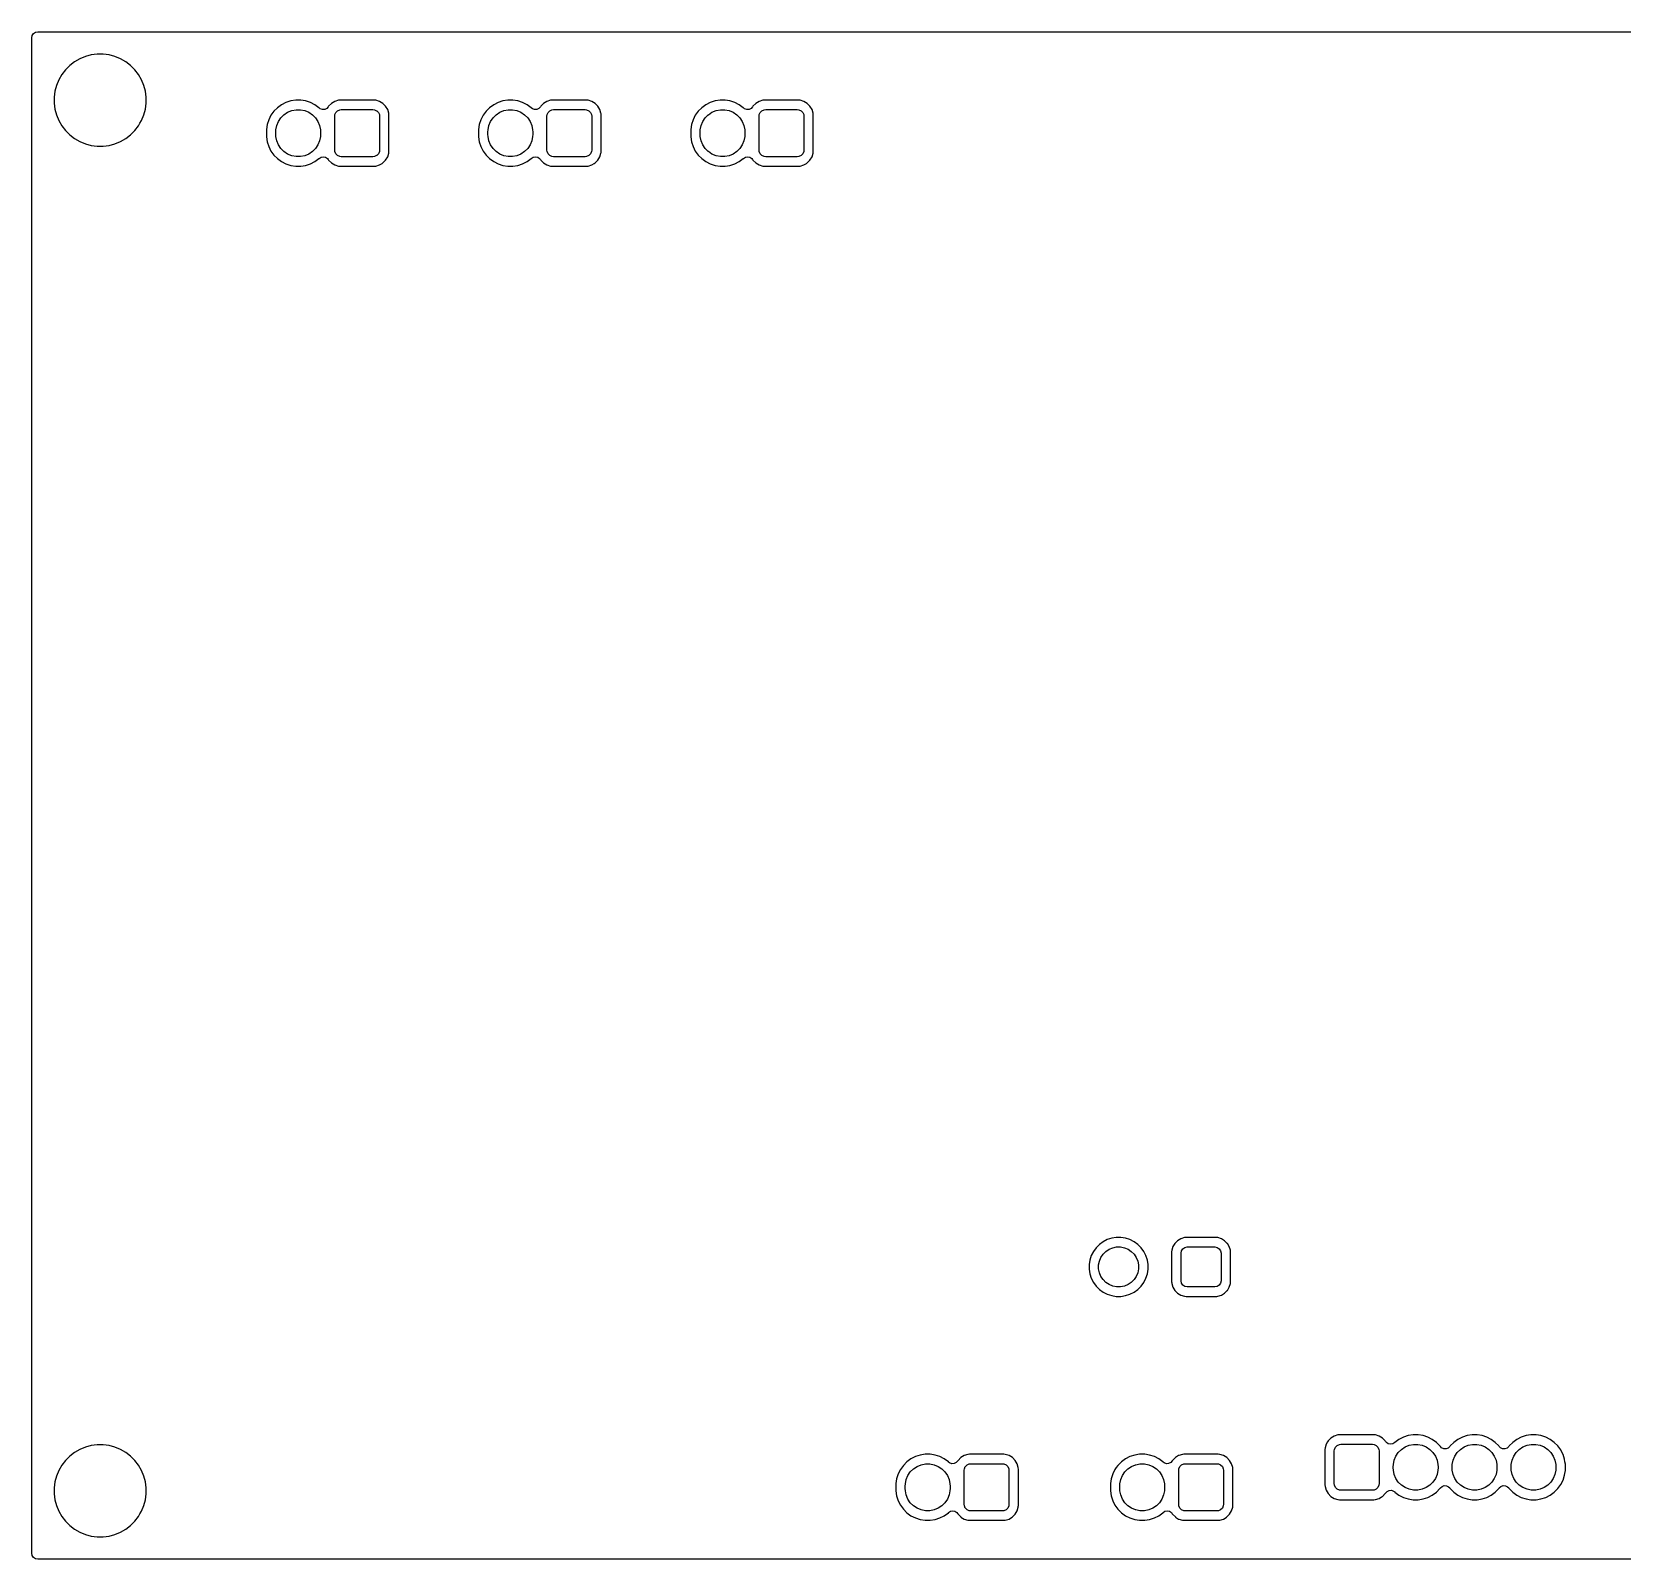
# Model space of a CAD drawing. Header units: millimetres. Extents: x 4 to 142, y 15 to 79.
# Drawn here: x 3.5 to 71, y 14.6 to 79.4 of the extents above; entities that cross this region are included whole.
import ezdxf

# ---------------------------------------------------------------- set-up
doc = ezdxf.new("R2010")
doc.units = ezdxf.units.MM
doc.layers.add('F.Cu', color=1, linetype='CONTINUOUS')

msp = doc.modelspace()

# ---------------------------------------------------------------- linework, layer by layer
at = {"layer": 'F.Cu'}
msp.add_lwpolyline([(142.0744, 14.59), (3.7724, 14.59), (3.7724, 14.59), (3.6772, 14.6089), (3.677, 14.609), (3.5964, 14.6629), (3.5963, 14.663), (3.5424, 14.7436), (3.5423, 14.7438), (3.5234, 14.839), (3.5234, 14.839), (3.5234, 79.141), (3.5234, 79.141), (3.5423, 79.2362), (3.5424, 79.2364), (3.5963, 79.317), (3.5964, 79.3171), (3.677, 79.371), (3.6772, 79.3711), (3.7724, 79.39), (3.7724, 79.39), (142.0744, 79.39)], dxfattribs=at)
for points in [[(4.4729, 76.3621), (4.5063, 76.1087), (4.5063, 76.1086), (4.5724, 75.8617), (4.5725, 75.8616), (4.6703, 75.6255), (4.6703, 75.6254), (4.7981, 75.4041), (4.7982, 75.404), (4.9537, 75.2012), (4.9538, 75.2011), (5.1345, 75.0204), (5.1346, 75.0203), (5.3374, 74.8648), (5.3375, 74.8647), (5.5588, 74.7369), (5.5589, 74.7369), (5.795, 74.6391), (5.7951, 74.639), (6.042, 74.5729), (6.0421, 74.5729), (6.2955, 74.5395), (6.2956, 74.5395), (6.5512, 74.5395), (6.5513, 74.5395), (6.8047, 74.5729), (6.8048, 74.5729), (7.0517, 74.639), (7.0518, 74.6391), (7.2879, 74.7369), (7.288, 74.7369), (7.5093, 74.8647), (7.5094, 74.8648), (7.7122, 75.0203), (7.7123, 75.0204), (7.893, 75.2011), (7.8931, 75.2012), (8.0486, 75.404), (8.0487, 75.4041), (8.1096, 75.5096), (8.1765, 75.6254), (8.1765, 75.6255), (8.2743, 75.8616), (8.2744, 75.8617), (8.3405, 76.1086), (8.3405, 76.1087), (8.3739, 76.3621), (8.3739, 76.3622), (8.3739, 76.6178), (8.3739, 76.6179), (8.3405, 76.8713), (8.3405, 76.8714), (8.2744, 77.1182), (8.2743, 77.1184), (8.1765, 77.3545), (8.1765, 77.3546), (8.0487, 77.5759), (8.0486, 77.576), (7.893, 77.7788), (7.893, 77.7789), (7.7123, 77.9596), (7.7122, 77.9596), (7.5094, 78.1152), (7.5093, 78.1153), (7.288, 78.2431), (7.2879, 78.2431), (7.0518, 78.3409), (7.0516, 78.341), (6.8048, 78.4071), (6.8047, 78.4071), (6.5513, 78.4405), (6.5512, 78.4405), (6.2956, 78.4405), (6.2955, 78.4405), (6.0421, 78.4071), (6.042, 78.4071), (5.7952, 78.341), (5.795, 78.3409), (5.5589, 78.2431), (5.5588, 78.2431), (5.3375, 78.1153), (5.3374, 78.1152), (5.1346, 77.9597), (5.1345, 77.9596), (4.9538, 77.7789), (4.9537, 77.7788), (4.7982, 77.576), (4.7981, 77.5759), (4.6703, 77.3546), (4.6703, 77.3545), (4.5725, 77.1184), (4.5724, 77.1183), (4.5063, 76.8714), (4.5063, 76.8713), (4.4729, 76.6179), (4.4729, 76.6178), (4.4729, 76.3622)], [(13.4734, 74.9337), (13.5066, 74.724), (13.5067, 74.7238), (13.5723, 74.5219), (13.5723, 74.5217), (13.6687, 74.3325), (13.6688, 74.3324), (13.7936, 74.1606), (13.7937, 74.1605), (13.9439, 74.0103), (13.944, 74.0102), (14.1158, 73.8854), (14.1159, 73.8853), (14.3051, 73.7889), (14.3053, 73.7889), (14.5072, 73.7233), (14.5074, 73.7232), (14.7171, 73.69), (14.7172, 73.69), (14.9296, 73.69), (14.9297, 73.69), (15.1394, 73.7232), (15.1396, 73.7233), (15.3415, 73.7889), (15.3417, 73.7889), (15.5309, 73.8853), (15.531, 73.8854), (15.7028, 74.0102), (15.7029, 74.0103), (15.7103, 74.0177), (15.7104, 74.0178), (15.791, 74.0717), (15.7912, 74.0717), (15.8863, 74.0906), (15.8865, 74.0906), (15.9816, 74.0717), (15.9818, 74.0717), (16.0624, 74.0178), (16.0625, 74.0177), (16.0995, 73.9705), (16.0995, 73.9705), (16.1136, 73.9471), (16.1137, 73.9469), (16.2303, 73.8303), (16.2305, 73.8302), (16.3716, 73.7449), (16.3718, 73.7448), (16.5293, 73.6958), (16.5295, 73.6957), (16.5978, 73.6895), (16.5979, 73.6895), (18.0489, 73.6895), (18.049, 73.6895), (18.1173, 73.6957), (18.1175, 73.6958), (18.275, 73.7448), (18.2752, 73.7449), (18.3801, 73.8083), (18.4163, 73.8302), (18.4165, 73.8304), (18.533, 73.9469), (18.5332, 73.9471), (18.6185, 74.0882), (18.6186, 74.0884), (18.6676, 74.2459), (18.6677, 74.2461), (18.6702, 74.2733), (18.6739, 74.3144), (18.6739, 74.3145), (18.6739, 75.8655), (18.6739, 75.8656), (18.6695, 75.9135), (18.6677, 75.9339), (18.6676, 75.9341), (18.6186, 76.0916), (18.6185, 76.0918), (18.5332, 76.2329), (18.533, 76.2331), (18.4165, 76.3496), (18.4163, 76.3498), (18.2752, 76.4351), (18.275, 76.4352), (18.1175, 76.4842), (18.1173, 76.4843), (18.049, 76.4905), (18.0489, 76.4905), (16.5979, 76.4905), (16.5978, 76.4905), (16.5295, 76.4843), (16.5293, 76.4842), (16.3718, 76.4352), (16.3716, 76.4351), (16.2305, 76.3498), (16.2303, 76.3496), (16.1138, 76.2331), (16.1136, 76.2329), (16.0995, 76.2096), (16.0994, 76.2095), (16.034, 76.1378), (16.0339, 76.1377), (15.9461, 76.0966), (15.9459, 76.0966), (15.849, 76.0922), (15.8488, 76.0922), (15.7576, 76.1252), (15.7575, 76.1253), (15.7103, 76.1623), (15.7103, 76.1623), (15.7029, 76.1697), (15.7028, 76.1698), (15.531, 76.2946), (15.5309, 76.2947), (15.3417, 76.3911), (15.3415, 76.3911), (15.1396, 76.4567), (15.1394, 76.4568), (14.9297, 76.49), (14.9296, 76.49), (14.7172, 76.49), (14.7171, 76.49), (14.5074, 76.4568), (14.5072, 76.4567), (14.3053, 76.3911), (14.3051, 76.3911), (14.1159, 76.2947), (14.1158, 76.2946), (13.944, 76.1698), (13.9439, 76.1697), (13.7937, 76.0195), (13.7936, 76.0194), (13.6688, 75.8476), (13.6687, 75.8475), (13.5723, 75.6583), (13.5723, 75.6581), (13.5067, 75.4562), (13.5066, 75.456), (13.4734, 75.2463), (13.4734, 75.2462), (13.4734, 74.9338)], [(22.4734, 74.9337), (22.5066, 74.724), (22.5067, 74.7238), (22.5723, 74.5219), (22.5723, 74.5217), (22.6687, 74.3325), (22.6688, 74.3324), (22.7936, 74.1606), (22.7937, 74.1605), (22.9439, 74.0103), (22.944, 74.0102), (23.1158, 73.8854), (23.1159, 73.8853), (23.3051, 73.7889), (23.3053, 73.7889), (23.5072, 73.7233), (23.5074, 73.7232), (23.7171, 73.69), (23.7172, 73.69), (23.9296, 73.69), (23.9297, 73.69), (24.1394, 73.7232), (24.1396, 73.7233), (24.3415, 73.7889), (24.3417, 73.7889), (24.5309, 73.8853), (24.531, 73.8854), (24.7028, 74.0102), (24.7029, 74.0103), (24.7103, 74.0177), (24.7104, 74.0178), (24.791, 74.0717), (24.7912, 74.0717), (24.8863, 74.0906), (24.8865, 74.0906), (24.9816, 74.0717), (24.9818, 74.0717), (25.0624, 74.0178), (25.0625, 74.0177), (25.0995, 73.9705), (25.0995, 73.9705), (25.1136, 73.9471), (25.1137, 73.9469), (25.2303, 73.8303), (25.2305, 73.8302), (25.3716, 73.7449), (25.3718, 73.7448), (25.5293, 73.6958), (25.5295, 73.6957), (25.5978, 73.6895), (25.5979, 73.6895), (27.0489, 73.6895), (27.049, 73.6895), (27.1173, 73.6957), (27.1175, 73.6958), (27.275, 73.7448), (27.2752, 73.7449), (27.3801, 73.8083), (27.4163, 73.8302), (27.4165, 73.8304), (27.533, 73.9469), (27.5332, 73.9471), (27.6185, 74.0882), (27.6186, 74.0884), (27.6676, 74.2459), (27.6677, 74.2461), (27.6702, 74.2733), (27.6739, 74.3144), (27.6739, 74.3145), (27.6739, 75.8655), (27.6739, 75.8656), (27.6695, 75.9135), (27.6677, 75.9339), (27.6676, 75.9341), (27.6186, 76.0916), (27.6185, 76.0918), (27.5332, 76.2329), (27.533, 76.2331), (27.4165, 76.3496), (27.4163, 76.3498), (27.2752, 76.4351), (27.275, 76.4352), (27.1175, 76.4842), (27.1173, 76.4843), (27.049, 76.4905), (27.0489, 76.4905), (25.5979, 76.4905), (25.5978, 76.4905), (25.5295, 76.4843), (25.5293, 76.4842), (25.3718, 76.4352), (25.3716, 76.4351), (25.2305, 76.3498), (25.2303, 76.3496), (25.1138, 76.2331), (25.1136, 76.2329), (25.0995, 76.2096), (25.0994, 76.2095), (25.034, 76.1378), (25.0339, 76.1377), (24.9461, 76.0966), (24.9459, 76.0966), (24.849, 76.0922), (24.8488, 76.0922), (24.7576, 76.1252), (24.7575, 76.1253), (24.7103, 76.1623), (24.7103, 76.1623), (24.7029, 76.1697), (24.7028, 76.1698), (24.531, 76.2946), (24.5309, 76.2947), (24.3417, 76.3911), (24.3415, 76.3911), (24.1396, 76.4567), (24.1394, 76.4568), (23.9297, 76.49), (23.9296, 76.49), (23.7172, 76.49), (23.7171, 76.49), (23.5074, 76.4568), (23.5072, 76.4567), (23.3053, 76.3911), (23.3051, 76.3911), (23.1159, 76.2947), (23.1158, 76.2946), (22.944, 76.1698), (22.9439, 76.1697), (22.7937, 76.0195), (22.7936, 76.0194), (22.6688, 75.8476), (22.6687, 75.8475), (22.5723, 75.6583), (22.5723, 75.6581), (22.5067, 75.4562), (22.5066, 75.456), (22.4734, 75.2463), (22.4734, 75.2462), (22.4734, 74.9338)], [(31.4734, 74.9337), (31.5066, 74.724), (31.5067, 74.7238), (31.5723, 74.5219), (31.5723, 74.5217), (31.6687, 74.3325), (31.6688, 74.3324), (31.7936, 74.1606), (31.7937, 74.1605), (31.9439, 74.0103), (31.944, 74.0102), (32.1158, 73.8854), (32.1159, 73.8853), (32.3051, 73.7889), (32.3053, 73.7889), (32.5072, 73.7233), (32.5074, 73.7232), (32.7171, 73.69), (32.7172, 73.69), (32.9296, 73.69), (32.9297, 73.69), (33.1394, 73.7232), (33.1396, 73.7233), (33.3415, 73.7889), (33.3417, 73.7889), (33.5309, 73.8853), (33.531, 73.8854), (33.7028, 74.0102), (33.7029, 74.0103), (33.7103, 74.0177), (33.7104, 74.0178), (33.791, 74.0717), (33.7912, 74.0717), (33.8863, 74.0906), (33.8865, 74.0906), (33.9816, 74.0717), (33.9818, 74.0717), (34.0624, 74.0178), (34.0625, 74.0177), (34.0995, 73.9705), (34.0995, 73.9705), (34.1136, 73.9471), (34.1137, 73.9469), (34.2303, 73.8303), (34.2305, 73.8302), (34.3716, 73.7449), (34.3718, 73.7448), (34.5293, 73.6958), (34.5295, 73.6957), (34.5978, 73.6895), (34.5979, 73.6895), (36.0489, 73.6895), (36.049, 73.6895), (36.1173, 73.6957), (36.1175, 73.6958), (36.275, 73.7448), (36.2752, 73.7449), (36.3801, 73.8083), (36.4163, 73.8302), (36.4165, 73.8304), (36.533, 73.9469), (36.5332, 73.9471), (36.6185, 74.0882), (36.6186, 74.0884), (36.6676, 74.2459), (36.6677, 74.2461), (36.6702, 74.2733), (36.6739, 74.3144), (36.6739, 74.3145), (36.6739, 75.8655), (36.6739, 75.8656), (36.6695, 75.9135), (36.6677, 75.9339), (36.6676, 75.9341), (36.6186, 76.0916), (36.6185, 76.0918), (36.5332, 76.2329), (36.533, 76.2331), (36.4165, 76.3496), (36.4163, 76.3498), (36.2752, 76.4351), (36.275, 76.4352), (36.1175, 76.4842), (36.1173, 76.4843), (36.049, 76.4905), (36.0489, 76.4905), (34.5979, 76.4905), (34.5978, 76.4905), (34.5295, 76.4843), (34.5293, 76.4842), (34.3718, 76.4352), (34.3716, 76.4351), (34.2305, 76.3498), (34.2303, 76.3496), (34.1138, 76.2331), (34.1136, 76.2329), (34.0995, 76.2096), (34.0994, 76.2095), (34.034, 76.1378), (34.0339, 76.1377), (33.9461, 76.0966), (33.9459, 76.0966), (33.849, 76.0922), (33.8488, 76.0922), (33.7576, 76.1252), (33.7575, 76.1253), (33.7103, 76.1623), (33.7103, 76.1623), (33.7029, 76.1697), (33.7028, 76.1698), (33.531, 76.2946), (33.5309, 76.2947), (33.3417, 76.3911), (33.3415, 76.3911), (33.1396, 76.4567), (33.1394, 76.4568), (32.9297, 76.49), (32.9296, 76.49), (32.7172, 76.49), (32.7171, 76.49), (32.5074, 76.4568), (32.5072, 76.4567), (32.3053, 76.3911), (32.3051, 76.3911), (32.1159, 76.2947), (32.1158, 76.2946), (31.944, 76.1698), (31.9439, 76.1697), (31.7937, 76.0195), (31.7936, 76.0194), (31.6688, 75.8476), (31.6687, 75.8475), (31.5723, 75.6583), (31.5723, 75.6581), (31.5067, 75.4562), (31.5066, 75.456), (31.4734, 75.2463), (31.4734, 75.2462), (31.4734, 74.9338)], [(13.878, 75.2331), (13.878, 75.2331), (13.9143, 75.4157), (13.9143, 75.4158), (13.9856, 75.5878), (13.9856, 75.5879), (14.089, 75.7426), (14.0891, 75.7427), (14.2207, 75.8743), (14.2208, 75.8744), (14.3755, 75.9778), (14.3756, 75.9778), (14.5476, 76.0491), (14.5477, 76.0491), (14.7302, 76.0854), (14.7303, 76.0854), (14.9165, 76.0854), (14.9166, 76.0854), (15.0991, 76.0491), (15.0992, 76.0491), (15.2712, 75.9778), (15.2713, 75.9778), (15.426, 75.8744), (15.4261, 75.8743), (15.5577, 75.7427), (15.5578, 75.7426), (15.6612, 75.5879), (15.6612, 75.5878), (15.7325, 75.4158), (15.7325, 75.4157), (15.7688, 75.2331), (15.7688, 75.2331), (15.7734, 75.14), (15.7734, 75.14), (15.7734, 75.04), (15.7734, 75.04), (15.7688, 74.9469), (15.7688, 74.9469), (15.7325, 74.7643), (15.7325, 74.7642), (15.6612, 74.5922), (15.6612, 74.5921), (15.5578, 74.4374), (15.5577, 74.4373), (15.4261, 74.3057), (15.426, 74.3056), (15.2713, 74.2022), (15.2712, 74.2022), (15.0992, 74.1309), (15.0991, 74.1309), (14.9166, 74.0946), (14.9165, 74.0946), (14.7303, 74.0946), (14.7302, 74.0946), (14.5477, 74.1309), (14.5476, 74.1309), (14.3756, 74.2022), (14.3755, 74.2022), (14.2208, 74.3056), (14.2207, 74.3057), (14.0891, 74.4373), (14.089, 74.4374), (13.9856, 74.5921), (13.9856, 74.5922), (13.9143, 74.7642), (13.9143, 74.7643), (13.878, 74.9469), (13.878, 74.9469), (13.8734, 75.04), (13.8734, 75.14)], [(16.3734, 75.8106), (16.3808, 75.8745), (16.3809, 75.8746), (16.4223, 75.9684), (16.4224, 75.9686), (16.4948, 76.041), (16.495, 76.0411), (16.5888, 76.0825), (16.5889, 76.0826), (16.6528, 76.09), (16.6528, 76.09), (17.994, 76.09), (17.994, 76.09), (18.0579, 76.0826), (18.058, 76.0825), (18.1518, 76.0411), (18.152, 76.041), (18.2244, 75.9686), (18.2245, 75.9684), (18.2659, 75.8746), (18.266, 75.8745), (18.2734, 75.8106), (18.2734, 75.8106), (18.2734, 74.3694), (18.2734, 74.3694), (18.266, 74.3055), (18.2659, 74.3054), (18.2245, 74.2116), (18.2244, 74.2114), (18.152, 74.139), (18.1518, 74.1389), (18.058, 74.0975), (18.0579, 74.0974), (17.994, 74.09), (17.994, 74.09), (16.6528, 74.09), (16.6528, 74.09), (16.5889, 74.0974), (16.5888, 74.0975), (16.495, 74.1389), (16.4948, 74.139), (16.4224, 74.2114), (16.4223, 74.2116), (16.3809, 74.3054), (16.3808, 74.3055), (16.3734, 74.3694), (16.3734, 74.3694), (16.3734, 75.8106)], [(22.878, 75.2331), (22.878, 75.2331), (22.9143, 75.4157), (22.9143, 75.4158), (22.9856, 75.5878), (22.9856, 75.5879), (23.089, 75.7426), (23.0891, 75.7427), (23.2207, 75.8743), (23.2208, 75.8744), (23.3755, 75.9778), (23.3756, 75.9778), (23.5476, 76.0491), (23.5477, 76.0491), (23.7302, 76.0854), (23.7303, 76.0854), (23.9165, 76.0854), (23.9166, 76.0854), (24.0991, 76.0491), (24.0992, 76.0491), (24.2712, 75.9778), (24.2713, 75.9778), (24.426, 75.8744), (24.4261, 75.8743), (24.5577, 75.7427), (24.5578, 75.7426), (24.6612, 75.5879), (24.6612, 75.5878), (24.7325, 75.4158), (24.7325, 75.4157), (24.7688, 75.2331), (24.7688, 75.2331), (24.7734, 75.14), (24.7734, 75.14), (24.7734, 75.04), (24.7734, 75.04), (24.7688, 74.9469), (24.7688, 74.9469), (24.7325, 74.7643), (24.7325, 74.7642), (24.6612, 74.5922), (24.6612, 74.5921), (24.5578, 74.4374), (24.5577, 74.4373), (24.4261, 74.3057), (24.426, 74.3056), (24.2713, 74.2022), (24.2712, 74.2022), (24.0992, 74.1309), (24.0991, 74.1309), (23.9166, 74.0946), (23.9165, 74.0946), (23.7303, 74.0946), (23.7302, 74.0946), (23.5477, 74.1309), (23.5476, 74.1309), (23.3756, 74.2022), (23.3755, 74.2022), (23.2208, 74.3056), (23.2207, 74.3057), (23.0891, 74.4373), (23.089, 74.4374), (22.9856, 74.5921), (22.9856, 74.5922), (22.9143, 74.7642), (22.9143, 74.7643), (22.878, 74.9469), (22.878, 74.9469), (22.8734, 75.04), (22.8734, 75.14)], [(25.3734, 75.8106), (25.3808, 75.8745), (25.3809, 75.8746), (25.4223, 75.9684), (25.4224, 75.9686), (25.4948, 76.041), (25.495, 76.0411), (25.5888, 76.0825), (25.5889, 76.0826), (25.6528, 76.09), (25.6528, 76.09), (26.994, 76.09), (26.994, 76.09), (27.0579, 76.0826), (27.058, 76.0825), (27.1518, 76.0411), (27.152, 76.041), (27.2244, 75.9686), (27.2245, 75.9684), (27.2659, 75.8746), (27.266, 75.8745), (27.2734, 75.8106), (27.2734, 75.8106), (27.2734, 74.3694), (27.2734, 74.3694), (27.266, 74.3055), (27.2659, 74.3054), (27.2245, 74.2116), (27.2244, 74.2114), (27.152, 74.139), (27.1518, 74.1389), (27.058, 74.0975), (27.0579, 74.0974), (26.994, 74.09), (26.994, 74.09), (25.6528, 74.09), (25.6528, 74.09), (25.5889, 74.0974), (25.5888, 74.0975), (25.495, 74.1389), (25.4948, 74.139), (25.4224, 74.2114), (25.4223, 74.2116), (25.3809, 74.3054), (25.3808, 74.3055), (25.3734, 74.3694), (25.3734, 74.3694), (25.3734, 75.8106)], [(31.878, 75.2331), (31.878, 75.2331), (31.9143, 75.4157), (31.9143, 75.4158), (31.9856, 75.5878), (31.9856, 75.5879), (32.089, 75.7426), (32.0891, 75.7427), (32.2207, 75.8743), (32.2208, 75.8744), (32.3755, 75.9778), (32.3756, 75.9778), (32.5476, 76.0491), (32.5477, 76.0491), (32.7302, 76.0854), (32.7303, 76.0854), (32.9165, 76.0854), (32.9166, 76.0854), (33.0991, 76.0491), (33.0992, 76.0491), (33.2712, 75.9778), (33.2713, 75.9778), (33.426, 75.8744), (33.4261, 75.8743), (33.5577, 75.7427), (33.5578, 75.7426), (33.6612, 75.5879), (33.6612, 75.5878), (33.7325, 75.4158), (33.7325, 75.4157), (33.7688, 75.2331), (33.7688, 75.2331), (33.7734, 75.14), (33.7734, 75.14), (33.7734, 75.04), (33.7734, 75.04), (33.7688, 74.9469), (33.7688, 74.9469), (33.7325, 74.7643), (33.7325, 74.7642), (33.6612, 74.5922), (33.6612, 74.5921), (33.5578, 74.4374), (33.5577, 74.4373), (33.4261, 74.3057), (33.426, 74.3056), (33.2713, 74.2022), (33.2712, 74.2022), (33.0992, 74.1309), (33.0991, 74.1309), (32.9166, 74.0946), (32.9165, 74.0946), (32.7303, 74.0946), (32.7302, 74.0946), (32.5477, 74.1309), (32.5476, 74.1309), (32.3756, 74.2022), (32.3755, 74.2022), (32.2208, 74.3056), (32.2207, 74.3057), (32.0891, 74.4373), (32.089, 74.4374), (31.9856, 74.5921), (31.9856, 74.5922), (31.9143, 74.7642), (31.9143, 74.7643), (31.878, 74.9469), (31.878, 74.9469), (31.8734, 75.04), (31.8734, 75.14)], [(34.3734, 75.8106), (34.3808, 75.8745), (34.3809, 75.8746), (34.4223, 75.9684), (34.4224, 75.9686), (34.4948, 76.041), (34.495, 76.0411), (34.5888, 76.0825), (34.5889, 76.0826), (34.6528, 76.09), (34.6528, 76.09), (35.994, 76.09), (35.994, 76.09), (36.0579, 76.0826), (36.058, 76.0825), (36.1518, 76.0411), (36.152, 76.041), (36.2244, 75.9686), (36.2245, 75.9684), (36.2659, 75.8746), (36.266, 75.8745), (36.2734, 75.8106), (36.2734, 75.8106), (36.2734, 74.3694), (36.2734, 74.3694), (36.266, 74.3055), (36.2659, 74.3054), (36.2245, 74.2116), (36.2244, 74.2114), (36.152, 74.139), (36.1518, 74.1389), (36.058, 74.0975), (36.0579, 74.0974), (35.994, 74.09), (35.994, 74.09), (34.6528, 74.09), (34.6528, 74.09), (34.5889, 74.0974), (34.5888, 74.0975), (34.495, 74.1389), (34.4948, 74.139), (34.4224, 74.2114), (34.4223, 74.2116), (34.3809, 74.3054), (34.3808, 74.3055), (34.3734, 74.3694), (34.3734, 74.3694), (34.3734, 75.8106)], [(48.3734, 26.8915), (48.4042, 26.6974), (48.4042, 26.6972), (48.465, 26.5102), (48.465, 26.5101), (48.5543, 26.3349), (48.5543, 26.3348), (48.6699, 26.1757), (48.67, 26.1756), (48.809, 26.0366), (48.8091, 26.0365), (48.9682, 25.9209), (48.9683, 25.9209), (49.1435, 25.8316), (49.1436, 25.8316), (49.3306, 25.7708), (49.3308, 25.7708), (49.5249, 25.74), (49.5251, 25.74), (49.7217, 25.74), (49.7219, 25.74), (49.916, 25.7708), (49.9162, 25.7708), (50.1032, 25.8316), (50.1033, 25.8316), (50.2785, 25.9209), (50.2786, 25.9209), (50.4377, 26.0365), (50.4378, 26.0366), (50.5768, 26.1756), (50.5769, 26.1757), (50.6924, 26.3348), (50.6925, 26.3349), (50.7818, 26.5101), (50.7818, 26.5102), (50.8426, 26.6972), (50.8426, 26.6974), (50.8734, 26.8915), (50.8734, 26.8917), (50.8734, 27.0883), (50.8734, 27.0885), (50.8426, 27.2826), (50.8426, 27.2828), (50.7818, 27.4698), (50.7818, 27.4699), (50.6925, 27.6451), (50.6924, 27.6452), (50.5769, 27.8043), (50.5768, 27.8044), (50.4378, 27.9434), (50.4377, 27.9435), (50.2786, 28.059), (50.2785, 28.0591), (50.1033, 28.1484), (50.1032, 28.1484), (49.9162, 28.2092), (49.916, 28.2092), (49.7219, 28.24), (49.7217, 28.24), (49.5251, 28.24), (49.5249, 28.24), (49.3308, 28.2092), (49.3306, 28.2092), (49.1436, 28.1484), (49.1435, 28.1484), (48.9683, 28.0591), (48.9682, 28.059), (48.8091, 27.9435), (48.809, 27.9434), (48.67, 27.8044), (48.6699, 27.8043), (48.5543, 27.6452), (48.5543, 27.6451), (48.465, 27.4699), (48.465, 27.4698), (48.4042, 27.2828), (48.4042, 27.2826), (48.3734, 27.0885), (48.3734, 27.0883), (48.3734, 26.8917)], [(48.7775, 27.0734), (48.81, 27.2367), (48.81, 27.2368), (48.8737, 27.3906), (48.8738, 27.3907), (48.9663, 27.5292), (48.9664, 27.5293), (49.0841, 27.647), (49.0842, 27.6471), (49.2227, 27.7396), (49.2228, 27.7397), (49.3766, 27.8034), (49.3767, 27.8034), (49.54, 27.8359), (49.5401, 27.8359), (49.7067, 27.8359), (49.7068, 27.8359), (49.8701, 27.8034), (49.8702, 27.8034), (50.024, 27.7397), (50.0241, 27.7396), (50.1626, 27.6471), (50.1627, 27.647), (50.2804, 27.5293), (50.2805, 27.5292), (50.373, 27.3907), (50.3731, 27.3906), (50.4368, 27.2368), (50.4368, 27.2367), (50.4693, 27.0734), (50.4693, 27.0733), (50.4693, 26.9067), (50.4693, 26.9066), (50.4368, 26.7433), (50.4368, 26.7432), (50.3731, 26.5894), (50.373, 26.5893), (50.2805, 26.4508), (50.2804, 26.4507), (50.1627, 26.333), (50.1626, 26.3329), (50.0241, 26.2404), (50.024, 26.2403), (49.8702, 26.1766), (49.8701, 26.1766), (49.7068, 26.1441), (49.7067, 26.1441), (49.5401, 26.1441), (49.54, 26.1441), (49.3767, 26.1766), (49.3766, 26.1766), (49.2228, 26.2403), (49.2227, 26.2404), (49.0842, 26.3329), (49.0841, 26.333), (48.9664, 26.4507), (48.9663, 26.4508), (48.8738, 26.5893), (48.8737, 26.5894), (48.81, 26.7432), (48.81, 26.7433), (48.7775, 26.9066), (48.7775, 26.9067), (48.7775, 27.0733)], [(51.8729, 26.3518), (51.8757, 26.3208), (51.879, 26.2848), (51.879, 26.2846), (51.9271, 26.1303), (51.9272, 26.1301), (52.0107, 25.9919), (52.0109, 25.9917), (52.1251, 25.8775), (52.1253, 25.8773), (52.2635, 25.7938), (52.2637, 25.7937), (52.418, 25.7456), (52.4182, 25.7456), (52.4851, 25.7395), (52.4852, 25.7395), (53.7616, 25.7395), (53.7616, 25.7395), (53.7874, 25.7418), (53.8286, 25.7456), (53.8288, 25.7456), (53.9831, 25.7937), (53.9833, 25.7938), (54.1215, 25.8773), (54.1217, 25.8775), (54.2359, 25.9917), (54.2361, 25.9919), (54.3196, 26.1301), (54.3197, 26.1303), (54.3678, 26.2846), (54.3678, 26.2848), (54.3688, 26.2958), (54.3688, 26.2958), (54.3739, 26.3517), (54.3739, 26.3518), (54.3739, 27.6282), (54.3739, 27.6283), (54.3678, 27.6952), (54.3678, 27.6954), (54.3197, 27.8497), (54.3196, 27.8499), (54.2361, 27.9881), (54.2359, 27.9883), (54.1217, 28.1025), (54.1215, 28.1027), (53.9833, 28.1862), (53.9831, 28.1863), (53.8288, 28.2344), (53.8286, 28.2344), (53.7617, 28.2405), (53.7616, 28.2405), (52.4852, 28.2405), (52.4851, 28.2405), (52.4182, 28.2344), (52.418, 28.2344), (52.2637, 28.1863), (52.2635, 28.1862), (52.1253, 28.1027), (52.1251, 28.1025), (52.0109, 27.9883), (52.0107, 27.9881), (51.9272, 27.8499), (51.9271, 27.8497), (51.879, 27.6954), (51.879, 27.6952), (51.8729, 27.6283), (51.8729, 27.6282), (51.8729, 26.3518)], [(52.2734, 27.5744), (52.2936, 27.6759), (52.2937, 27.6761), (52.3511, 27.7621), (52.3513, 27.7623), (52.4373, 27.8197), (52.4375, 27.8198), (52.539, 27.84), (52.5391, 27.84), (53.7077, 27.84), (53.7078, 27.84), (53.8093, 27.8198), (53.8095, 27.8197), (53.8955, 27.7623), (53.8957, 27.7621), (53.9531, 27.6761), (53.9532, 27.6759), (53.9734, 27.5744), (53.9734, 27.5743), (53.9734, 26.4057), (53.9734, 26.4056), (53.9532, 26.3041), (53.9531, 26.3039), (53.8957, 26.2179), (53.8955, 26.2177), (53.8095, 26.1603), (53.8093, 26.1602), (53.7078, 26.14), (53.7077, 26.14), (52.5391, 26.14), (52.539, 26.14), (52.4375, 26.1602), (52.4373, 26.1603), (52.3513, 26.2177), (52.3511, 26.2179), (52.2937, 26.3039), (52.2936, 26.3041), (52.2734, 26.4056), (52.2734, 26.4057), (52.2734, 27.5743)], [(58.3729, 17.7394), (58.3791, 17.6711), (58.3792, 17.6709), (58.4282, 17.5134), (58.4283, 17.5132), (58.5136, 17.3721), (58.5138, 17.3719), (58.6303, 17.2553), (58.6305, 17.2552), (58.7716, 17.1699), (58.7718, 17.1698), (58.9293, 17.1208), (58.9295, 17.1207), (58.9978, 17.1145), (58.9979, 17.1145), (60.4489, 17.1145), (60.449, 17.1145), (60.5173, 17.1207), (60.5175, 17.1208), (60.675, 17.1698), (60.6752, 17.1699), (60.7801, 17.2333), (60.8163, 17.2552), (60.8165, 17.2554), (60.933, 17.3719), (60.9332, 17.3721), (60.9473, 17.3954), (60.9473, 17.3954), (60.9474, 17.3955), (61.0128, 17.4671), (61.0129, 17.4673), (61.1007, 17.5084), (61.1009, 17.5084), (61.1978, 17.5128), (61.198, 17.5128), (61.2892, 17.4798), (61.2893, 17.4797), (61.3365, 17.4428), (61.3365, 17.4427), (61.3439, 17.4353), (61.344, 17.4352), (61.5158, 17.3104), (61.5159, 17.3103), (61.7051, 17.2139), (61.7053, 17.2139), (61.9072, 17.1483), (61.9074, 17.1482), (62.1171, 17.115), (62.1172, 17.115), (62.3296, 17.115), (62.3297, 17.115), (62.5394, 17.1482), (62.5396, 17.1483), (62.7415, 17.2139), (62.7417, 17.2139), (62.9309, 17.3103), (62.931, 17.3104), (63.1028, 17.4352), (63.1029, 17.4353), (63.2531, 17.5855), (63.2532, 17.5856), (63.2716, 17.611), (63.2717, 17.6111), (63.3429, 17.6769), (63.3431, 17.677), (63.434, 17.7106), (63.4342, 17.7106), (63.5311, 17.7068), (63.5313, 17.7067), (63.6194, 17.6662), (63.6195, 17.6661), (63.6745, 17.6111), (63.6746, 17.611), (63.6932, 17.5853), (63.6933, 17.5852), (63.8435, 17.435), (63.8437, 17.4349), (64.0155, 17.31), (64.0157, 17.3099), (64.2049, 17.2135), (64.2051, 17.2134), (64.4071, 17.1478), (64.4072, 17.1477), (64.617, 17.1145), (64.6172, 17.1145), (64.8296, 17.1145), (64.8298, 17.1145), (65.0396, 17.1477), (65.0397, 17.1478), (65.2417, 17.2134), (65.2419, 17.2135), (65.4311, 17.3099), (65.4313, 17.31), (65.6031, 17.4348), (65.6032, 17.435), (65.7534, 17.5852), (65.7535, 17.5853), (65.7719, 17.6106), (65.772, 17.6106), (65.8432, 17.6765), (65.8434, 17.6766), (65.9344, 17.7101), (65.9345, 17.7102), (66.0314, 17.7064), (66.0316, 17.7063), (66.1197, 17.6657), (66.1198, 17.6656), (66.1748, 17.6106), (66.1749, 17.6106), (66.1933, 17.5853), (66.1934, 17.5851), (66.3435, 17.435), (66.3437, 17.4349), (66.5155, 17.31), (66.5157, 17.3099), (66.7049, 17.2135), (66.7051, 17.2134), (66.9071, 17.1478), (66.9072, 17.1477), (67.117, 17.1145), (67.1172, 17.1145), (67.3296, 17.1145), (67.3298, 17.1145), (67.5396, 17.1477), (67.5397, 17.1478), (67.7417, 17.2134), (67.7419, 17.2135), (67.9311, 17.3099), (67.9313, 17.31), (68.1031, 17.4348), (68.1032, 17.435), (68.2534, 17.5852), (68.2535, 17.5853), (68.3784, 17.7571), (68.3785, 17.7573), (68.4749, 17.9465), (68.475, 17.9467), (68.5406, 18.1487), (68.5407, 18.1488), (68.5523, 18.2226), (68.5739, 18.3586), (68.5739, 18.3588), (68.5739, 18.6212), (68.5739, 18.6214), (68.5582, 18.7205), (68.5407, 18.8312), (68.5406, 18.8313), (68.475, 19.0333), (68.4749, 19.0335), (68.3785, 19.2227), (68.3784, 19.2229), (68.2535, 19.3947), (68.2534, 19.3948), (68.1032, 19.545), (68.1031, 19.5451), (67.9313, 19.67), (67.9311, 19.6701), (67.7419, 19.7665), (67.7417, 19.7666), (67.5397, 19.8322), (67.5396, 19.8323), (67.3298, 19.8655), (67.3296, 19.8655), (67.1172, 19.8655), (67.117, 19.8655), (66.9072, 19.8323), (66.9071, 19.8322), (66.7051, 19.7666), (66.7049, 19.7665), (66.5157, 19.6701), (66.5155, 19.67), (66.3437, 19.5451), (66.3436, 19.545), (66.1934, 19.3948), (66.1933, 19.3947), (66.1749, 19.3694), (66.1748, 19.3694), (66.1036, 19.3035), (66.1034, 19.3034), (66.0125, 19.2699), (66.0123, 19.2698), (65.9154, 19.2736), (65.9152, 19.2737), (65.8271, 19.3143), (65.827, 19.3144), (65.772, 19.3694), (65.7719, 19.3694), (65.7535, 19.3947), (65.7534, 19.3948), (65.6032, 19.545), (65.6031, 19.5451), (65.4313, 19.67), (65.4311, 19.6701), (65.2419, 19.7665), (65.2417, 19.7666), (65.0397, 19.8322), (65.0396, 19.8323), (64.8298, 19.8655), (64.8296, 19.8655), (64.6172, 19.8655), (64.617, 19.8655), (64.4072, 19.8323), (64.4071, 19.8322), (64.2051, 19.7666), (64.2049, 19.7665), (64.0157, 19.6701), (64.0155, 19.67), (63.8437, 19.5451), (63.8436, 19.545), (63.6933, 19.3948), (63.6932, 19.3947), (63.6746, 19.369), (63.6745, 19.3689), (63.6033, 19.3031), (63.6031, 19.303), (63.5121, 19.2694), (63.5119, 19.2694), (63.4151, 19.2732), (63.4149, 19.2733), (63.3268, 19.3138), (63.3267, 19.3139), (63.2717, 19.3689), (63.2716, 19.369), (63.2532, 19.3944), (63.2531, 19.3945), (63.1029, 19.5447), (63.1028, 19.5448), (62.931, 19.6696), (62.9309, 19.6697), (62.7417, 19.7661), (62.7415, 19.7661), (62.5396, 19.8317), (62.5394, 19.8318), (62.3297, 19.865), (62.3296, 19.865), (62.1172, 19.865), (62.1171, 19.865), (61.9074, 19.8318), (61.9072, 19.8317), (61.7053, 19.7661), (61.7051, 19.7661), (61.5159, 19.6697), (61.5158, 19.6696), (61.344, 19.5448), (61.3439, 19.5447), (61.3365, 19.5373), (61.3364, 19.5372), (61.2558, 19.4833), (61.2556, 19.4833), (61.1605, 19.4644), (61.1603, 19.4644), (61.0652, 19.4833), (61.065, 19.4833), (60.9844, 19.5372), (60.9843, 19.5373), (60.9473, 19.5845), (60.9473, 19.5845), (60.9332, 19.6079), (60.933, 19.6081), (60.8165, 19.7246), (60.8163, 19.7248), (60.6752, 19.8101), (60.675, 19.8102), (60.5175, 19.8592), (60.5173, 19.8593), (60.449, 19.8655), (60.4489, 19.8655), (58.9979, 19.8655), (58.9978, 19.8655), (58.9295, 19.8593), (58.9293, 19.8592), (58.7718, 19.8102), (58.7716, 19.8101), (58.6305, 19.7248), (58.6303, 19.7246), (58.5138, 19.6081), (58.5136, 19.6079), (58.4917, 19.5717), (58.4283, 19.4668), (58.4282, 19.4666), (58.3792, 19.3091), (58.3791, 19.3089), (58.3729, 19.2406), (58.3729, 19.2405), (58.3729, 17.7395)], [(4.4729, 17.3621), (4.5063, 17.1087), (4.5063, 17.1086), (4.5724, 16.8617), (4.5725, 16.8616), (4.6703, 16.6255), (4.6703, 16.6254), (4.7981, 16.4041), (4.7982, 16.404), (4.9537, 16.2012), (4.9538, 16.2011), (5.1345, 16.0204), (5.1346, 16.0203), (5.3374, 15.8648), (5.3375, 15.8647), (5.5588, 15.7369), (5.5589, 15.7369), (5.795, 15.6391), (5.7951, 15.639), (6.042, 15.5729), (6.0421, 15.5729), (6.2955, 15.5395), (6.2956, 15.5395), (6.5512, 15.5395), (6.5513, 15.5395), (6.8047, 15.5729), (6.8048, 15.5729), (7.0517, 15.639), (7.0518, 15.6391), (7.2879, 15.7369), (7.288, 15.7369), (7.5093, 15.8647), (7.5094, 15.8648), (7.7122, 16.0203), (7.7123, 16.0204), (7.893, 16.2011), (7.8931, 16.2012), (8.0486, 16.404), (8.0487, 16.4041), (8.1096, 16.5096), (8.1765, 16.6254), (8.1765, 16.6255), (8.2743, 16.8616), (8.2744, 16.8617), (8.3405, 17.1086), (8.3405, 17.1087), (8.3739, 17.3621), (8.3739, 17.3622), (8.3739, 17.6178), (8.3739, 17.6179), (8.3405, 17.8713), (8.3405, 17.8714), (8.2744, 18.1182), (8.2743, 18.1184), (8.1765, 18.3545), (8.1765, 18.3546), (8.0487, 18.5759), (8.0486, 18.576), (7.893, 18.7788), (7.893, 18.7789), (7.7123, 18.9596), (7.7122, 18.9596), (7.5094, 19.1152), (7.5093, 19.1153), (7.288, 19.2431), (7.2879, 19.2431), (7.0518, 19.3409), (7.0516, 19.341), (6.8048, 19.4071), (6.8047, 19.4071), (6.5513, 19.4405), (6.5512, 19.4405), (6.2956, 19.4405), (6.2955, 19.4405), (6.0421, 19.4071), (6.042, 19.4071), (5.7952, 19.341), (5.795, 19.3409), (5.5589, 19.2431), (5.5588, 19.2431), (5.3375, 19.1153), (5.3374, 19.1152), (5.1346, 18.9597), (5.1345, 18.9596), (4.9538, 18.7789), (4.9537, 18.7788), (4.7982, 18.576), (4.7981, 18.5759), (4.6703, 18.3546), (4.6703, 18.3545), (4.5725, 18.1184), (4.5724, 18.1183), (4.5063, 17.8714), (4.5063, 17.8713), (4.4729, 17.6179), (4.4729, 17.6178), (4.4729, 17.3622)], [(40.1734, 17.4837), (40.2066, 17.274), (40.2067, 17.2738), (40.2723, 17.0719), (40.2723, 17.0717), (40.3687, 16.8825), (40.3688, 16.8824), (40.4936, 16.7106), (40.4937, 16.7105), (40.6439, 16.5603), (40.644, 16.5602), (40.8158, 16.4354), (40.8159, 16.4353), (41.0051, 16.3389), (41.0053, 16.3389), (41.2072, 16.2733), (41.2074, 16.2732), (41.4171, 16.24), (41.4172, 16.24), (41.6296, 16.24), (41.6297, 16.24), (41.8394, 16.2732), (41.8396, 16.2733), (42.0415, 16.3389), (42.0417, 16.3389), (42.2309, 16.4353), (42.231, 16.4354), (42.4028, 16.5602), (42.4029, 16.5603), (42.4103, 16.5677), (42.4104, 16.5678), (42.491, 16.6217), (42.4912, 16.6217), (42.5863, 16.6406), (42.5865, 16.6406), (42.6816, 16.6217), (42.6818, 16.6217), (42.7624, 16.5678), (42.7625, 16.5677), (42.7995, 16.5205), (42.7995, 16.5205), (42.8136, 16.4971), (42.8137, 16.4969), (42.9303, 16.3803), (42.9305, 16.3802), (43.0716, 16.2949), (43.0718, 16.2948), (43.2293, 16.2458), (43.2295, 16.2457), (43.2978, 16.2395), (43.2979, 16.2395), (44.7489, 16.2395), (44.749, 16.2395), (44.8173, 16.2457), (44.8175, 16.2458), (44.975, 16.2948), (44.9752, 16.2949), (45.0801, 16.3583), (45.1163, 16.3802), (45.1165, 16.3804), (45.233, 16.4969), (45.2332, 16.4971), (45.3185, 16.6382), (45.3186, 16.6384), (45.3676, 16.7959), (45.3677, 16.7961), (45.3702, 16.8233), (45.3739, 16.8644), (45.3739, 16.8645), (45.3739, 18.4155), (45.3739, 18.4156), (45.3695, 18.4635), (45.3677, 18.4839), (45.3676, 18.4841), (45.3186, 18.6416), (45.3185, 18.6418), (45.2332, 18.7829), (45.233, 18.7831), (45.1165, 18.8996), (45.1163, 18.8998), (44.9752, 18.9851), (44.975, 18.9852), (44.8175, 19.0342), (44.8173, 19.0343), (44.749, 19.0405), (44.7489, 19.0405), (43.2979, 19.0405), (43.2978, 19.0405), (43.2295, 19.0343), (43.2293, 19.0342), (43.0718, 18.9852), (43.0716, 18.9851), (42.9305, 18.8998), (42.9303, 18.8996), (42.8138, 18.7831), (42.8136, 18.7829), (42.7995, 18.7596), (42.7994, 18.7595), (42.734, 18.6878), (42.7339, 18.6877), (42.6461, 18.6466), (42.6459, 18.6466), (42.549, 18.6422), (42.5488, 18.6422), (42.4576, 18.6752), (42.4575, 18.6753), (42.4103, 18.7123), (42.4103, 18.7123), (42.4029, 18.7197), (42.4028, 18.7198), (42.231, 18.8446), (42.2309, 18.8447), (42.0417, 18.9411), (42.0415, 18.9411), (41.8396, 19.0067), (41.8394, 19.0068), (41.6297, 19.04), (41.6296, 19.04), (41.4172, 19.04), (41.4171, 19.04), (41.2074, 19.0068), (41.2072, 19.0067), (41.0053, 18.9411), (41.0051, 18.9411), (40.8159, 18.8447), (40.8158, 18.8446), (40.644, 18.7198), (40.6439, 18.7197), (40.4937, 18.5695), (40.4936, 18.5694), (40.3688, 18.3976), (40.3687, 18.3975), (40.2723, 18.2083), (40.2723, 18.2081), (40.2067, 18.0062), (40.2066, 18.006), (40.1734, 17.7963), (40.1734, 17.7962), (40.1734, 17.4838)], [(49.2734, 17.4837), (49.3066, 17.274), (49.3067, 17.2738), (49.3723, 17.0719), (49.3723, 17.0717), (49.4687, 16.8825), (49.4688, 16.8824), (49.5936, 16.7106), (49.5937, 16.7105), (49.7439, 16.5603), (49.744, 16.5602), (49.9158, 16.4354), (49.9159, 16.4353), (50.1051, 16.3389), (50.1053, 16.3389), (50.3072, 16.2733), (50.3074, 16.2732), (50.5171, 16.24), (50.5172, 16.24), (50.7296, 16.24), (50.7297, 16.24), (50.9394, 16.2732), (50.9396, 16.2733), (51.1415, 16.3389), (51.1417, 16.3389), (51.3309, 16.4353), (51.331, 16.4354), (51.5028, 16.5602), (51.5029, 16.5603), (51.5103, 16.5677), (51.5104, 16.5678), (51.591, 16.6217), (51.5912, 16.6217), (51.6863, 16.6406), (51.6865, 16.6406), (51.7816, 16.6217), (51.7818, 16.6217), (51.8624, 16.5678), (51.8625, 16.5677), (51.8995, 16.5205), (51.8995, 16.5205), (51.9136, 16.4971), (51.9137, 16.4969), (52.0303, 16.3803), (52.0305, 16.3802), (52.1716, 16.2949), (52.1718, 16.2948), (52.3293, 16.2458), (52.3295, 16.2457), (52.3978, 16.2395), (52.3979, 16.2395), (53.8489, 16.2395), (53.849, 16.2395), (53.9173, 16.2457), (53.9175, 16.2458), (54.075, 16.2948), (54.0752, 16.2949), (54.1801, 16.3583), (54.2163, 16.3802), (54.2165, 16.3804), (54.333, 16.4969), (54.3332, 16.4971), (54.4185, 16.6382), (54.4186, 16.6384), (54.4676, 16.7959), (54.4677, 16.7961), (54.4702, 16.8233), (54.4739, 16.8644), (54.4739, 16.8645), (54.4739, 18.4155), (54.4739, 18.4156), (54.4695, 18.4635), (54.4677, 18.4839), (54.4676, 18.4841), (54.4186, 18.6416), (54.4185, 18.6418), (54.3332, 18.7829), (54.333, 18.7831), (54.2165, 18.8996), (54.2163, 18.8998), (54.0752, 18.9851), (54.075, 18.9852), (53.9175, 19.0342), (53.9173, 19.0343), (53.849, 19.0405), (53.8489, 19.0405), (52.3979, 19.0405), (52.3978, 19.0405), (52.3295, 19.0343), (52.3293, 19.0342), (52.1718, 18.9852), (52.1716, 18.9851), (52.0305, 18.8998), (52.0303, 18.8996), (51.9138, 18.7831), (51.9136, 18.7829), (51.8995, 18.7596), (51.8994, 18.7595), (51.834, 18.6878), (51.8339, 18.6877), (51.7461, 18.6466), (51.7459, 18.6466), (51.649, 18.6422), (51.6488, 18.6422), (51.5576, 18.6752), (51.5575, 18.6753), (51.5103, 18.7123), (51.5103, 18.7123), (51.5029, 18.7197), (51.5028, 18.7198), (51.331, 18.8446), (51.3309, 18.8447), (51.1417, 18.9411), (51.1415, 18.9411), (50.9396, 19.0067), (50.9394, 19.0068), (50.7297, 19.04), (50.7296, 19.04), (50.5172, 19.04), (50.5171, 19.04), (50.3074, 19.0068), (50.3072, 19.0067), (50.1053, 18.9411), (50.1051, 18.9411), (49.9159, 18.8447), (49.9158, 18.8446), (49.744, 18.7198), (49.7439, 18.7197), (49.5937, 18.5695), (49.5936, 18.5694), (49.525, 18.475), (49.4688, 18.3976), (49.4687, 18.3975), (49.3723, 18.2083), (49.3723, 18.2081), (49.3067, 18.0062), (49.3066, 18.006), (49.2734, 17.7963), (49.2734, 17.7962), (49.2734, 17.4838)], [(58.7734, 19.1856), (58.7808, 19.2495), (58.7809, 19.2496), (58.8223, 19.3434), (58.8224, 19.3436), (58.8948, 19.416), (58.895, 19.4161), (58.9888, 19.4575), (58.9889, 19.4576), (59.0528, 19.465), (59.0528, 19.465), (60.394, 19.465), (60.394, 19.465), (60.4579, 19.4576), (60.458, 19.4575), (60.5518, 19.4161), (60.552, 19.416), (60.6244, 19.3436), (60.6245, 19.3434), (60.6659, 19.2496), (60.666, 19.2495), (60.6734, 19.1856), (60.6734, 19.1856), (60.6734, 17.7944), (60.6734, 17.7944), (60.666, 17.7305), (60.6659, 17.7304), (60.6245, 17.6366), (60.6244, 17.6364), (60.552, 17.564), (60.5518, 17.5639), (60.458, 17.5225), (60.4579, 17.5224), (60.394, 17.515), (60.394, 17.515), (59.0528, 17.515), (59.0528, 17.515), (58.9889, 17.5224), (58.9888, 17.5225), (58.895, 17.5639), (58.8948, 17.564), (58.8224, 17.6364), (58.8223, 17.6366), (58.7809, 17.7304), (58.7808, 17.7305), (58.7734, 17.7944), (58.7734, 17.7944), (58.7734, 19.1856)], [(61.278, 18.6081), (61.278, 18.6081), (61.3143, 18.7907), (61.3143, 18.7908), (61.3856, 18.9628), (61.3856, 18.9629), (61.489, 19.1176), (61.4891, 19.1177), (61.6207, 19.2493), (61.6208, 19.2494), (61.7755, 19.3528), (61.7756, 19.3528), (61.9476, 19.4241), (61.9477, 19.4241), (62.1302, 19.4604), (62.1303, 19.4604), (62.3165, 19.4604), (62.3166, 19.4604), (62.4991, 19.4241), (62.4992, 19.4241), (62.6712, 19.3528), (62.6713, 19.3528), (62.826, 19.2494), (62.8261, 19.2493), (62.9577, 19.1177), (62.9578, 19.1176), (63.0612, 18.9629), (63.0612, 18.9628), (63.1325, 18.7908), (63.1325, 18.7907), (63.1688, 18.6081), (63.1688, 18.6081), (63.1734, 18.515), (63.1734, 18.515), (63.1734, 18.465), (63.1734, 18.465), (63.1688, 18.3719), (63.1688, 18.3719), (63.1325, 18.1893), (63.1325, 18.1892), (63.0612, 18.0172), (63.0612, 18.0171), (62.9578, 17.8624), (62.9577, 17.8623), (62.8261, 17.7307), (62.826, 17.7306), (62.6713, 17.6272), (62.6712, 17.6272), (62.4992, 17.5559), (62.4991, 17.5559), (62.3166, 17.5196), (62.3165, 17.5196), (62.1303, 17.5196), (62.1302, 17.5196), (61.9477, 17.5559), (61.9476, 17.5559), (61.7756, 17.6272), (61.7755, 17.6272), (61.6208, 17.7306), (61.6207, 17.7307), (61.4891, 17.8623), (61.489, 17.8624), (61.3856, 18.0171), (61.3856, 18.0172), (61.3143, 18.1892), (61.3143, 18.1893), (61.278, 18.3719), (61.278, 18.3719), (61.2734, 18.465), (61.2734, 18.515)], [(63.778, 18.6081), (63.778, 18.6081), (63.8143, 18.7907), (63.8143, 18.7908), (63.8856, 18.9628), (63.8856, 18.9629), (63.989, 19.1176), (63.9891, 19.1177), (64.1207, 19.2493), (64.1208, 19.2494), (64.2755, 19.3528), (64.2756, 19.3528), (64.4476, 19.4241), (64.4477, 19.4241), (64.6302, 19.4604), (64.6303, 19.4604), (64.8165, 19.4604), (64.8166, 19.4604), (64.9991, 19.4241), (64.9992, 19.4241), (65.1712, 19.3528), (65.1713, 19.3528), (65.326, 19.2494), (65.3261, 19.2493), (65.4577, 19.1177), (65.4578, 19.1176), (65.5612, 18.9629), (65.5612, 18.9628), (65.6325, 18.7908), (65.6325, 18.7907), (65.6688, 18.6081), (65.6688, 18.6081), (65.6734, 18.515), (65.6734, 18.515), (65.6734, 18.465), (65.6734, 18.465), (65.6688, 18.3719), (65.6688, 18.3719), (65.6325, 18.1893), (65.6325, 18.1892), (65.5612, 18.0172), (65.5612, 18.0171), (65.4578, 17.8624), (65.4577, 17.8623), (65.3261, 17.7307), (65.326, 17.7306), (65.1713, 17.6272), (65.1712, 17.6272), (64.9992, 17.5559), (64.9991, 17.5559), (64.8166, 17.5196), (64.8165, 17.5196), (64.6303, 17.5196), (64.6302, 17.5196), (64.4477, 17.5559), (64.4476, 17.5559), (64.2756, 17.6272), (64.2755, 17.6272), (64.1208, 17.7306), (64.1207, 17.7307), (63.9891, 17.8623), (63.989, 17.8624), (63.8856, 18.0171), (63.8856, 18.0172), (63.8143, 18.1892), (63.8143, 18.1893), (63.778, 18.3719), (63.778, 18.3719), (63.7734, 18.465), (63.7734, 18.515)], [(66.278, 18.6081), (66.278, 18.6081), (66.3143, 18.7907), (66.3143, 18.7908), (66.3856, 18.9628), (66.3856, 18.9629), (66.489, 19.1176), (66.4891, 19.1177), (66.6207, 19.2493), (66.6208, 19.2494), (66.7755, 19.3528), (66.7756, 19.3528), (66.9476, 19.4241), (66.9477, 19.4241), (67.1302, 19.4604), (67.1303, 19.4604), (67.3165, 19.4604), (67.3166, 19.4604), (67.4991, 19.4241), (67.4992, 19.4241), (67.6712, 19.3528), (67.6713, 19.3528), (67.826, 19.2494), (67.8261, 19.2493), (67.9577, 19.1177), (67.9578, 19.1176), (68.0612, 18.9629), (68.0612, 18.9628), (68.1325, 18.7908), (68.1325, 18.7907), (68.1688, 18.6081), (68.1688, 18.6081), (68.1734, 18.515), (68.1734, 18.515), (68.1734, 18.465), (68.1734, 18.465), (68.1688, 18.3719), (68.1688, 18.3719), (68.1325, 18.1893), (68.1325, 18.1892), (68.0612, 18.0172), (68.0612, 18.0171), (67.9578, 17.8624), (67.9577, 17.8623), (67.8261, 17.7307), (67.826, 17.7306), (67.6713, 17.6272), (67.6712, 17.6272), (67.4992, 17.5559), (67.4991, 17.5559), (67.3166, 17.5196), (67.3165, 17.5196), (67.1303, 17.5196), (67.1302, 17.5196), (66.9477, 17.5559), (66.9476, 17.5559), (66.7756, 17.6272), (66.7755, 17.6272), (66.6208, 17.7306), (66.6207, 17.7307), (66.4891, 17.8623), (66.489, 17.8624), (66.3856, 18.0171), (66.3856, 18.0172), (66.3143, 18.1892), (66.3143, 18.1893), (66.278, 18.3719), (66.278, 18.3719), (66.2734, 18.465), (66.2734, 18.515)], [(40.578, 17.7831), (40.578, 17.7831), (40.6143, 17.9657), (40.6143, 17.9658), (40.6856, 18.1378), (40.6856, 18.1379), (40.789, 18.2926), (40.7891, 18.2927), (40.9207, 18.4243), (40.9208, 18.4244), (41.0755, 18.5278), (41.0756, 18.5278), (41.2476, 18.5991), (41.2477, 18.5991), (41.4302, 18.6354), (41.4303, 18.6354), (41.6165, 18.6354), (41.6166, 18.6354), (41.7991, 18.5991), (41.7992, 18.5991), (41.9712, 18.5278), (41.9713, 18.5278), (42.126, 18.4244), (42.1261, 18.4243), (42.2577, 18.2927), (42.2578, 18.2926), (42.3612, 18.1379), (42.3612, 18.1378), (42.4325, 17.9658), (42.4325, 17.9657), (42.4688, 17.7831), (42.4688, 17.7831), (42.4734, 17.69), (42.4734, 17.69), (42.4734, 17.59), (42.4734, 17.59), (42.4688, 17.4969), (42.4688, 17.4969), (42.4325, 17.3143), (42.4325, 17.3142), (42.3612, 17.1422), (42.3612, 17.1421), (42.2578, 16.9874), (42.2577, 16.9873), (42.1261, 16.8557), (42.126, 16.8556), (41.9713, 16.7522), (41.9712, 16.7522), (41.7992, 16.6809), (41.7991, 16.6809), (41.6166, 16.6446), (41.6165, 16.6446), (41.4303, 16.6446), (41.4302, 16.6446), (41.2477, 16.6809), (41.2476, 16.6809), (41.0756, 16.7522), (41.0755, 16.7522), (40.9208, 16.8556), (40.9207, 16.8557), (40.7891, 16.9873), (40.789, 16.9874), (40.6856, 17.1421), (40.6856, 17.1422), (40.6143, 17.3142), (40.6143, 17.3143), (40.578, 17.4969), (40.578, 17.4969), (40.5734, 17.59), (40.5734, 17.69)], [(43.0734, 18.3606), (43.0808, 18.4245), (43.0809, 18.4246), (43.1223, 18.5184), (43.1224, 18.5186), (43.1948, 18.591), (43.195, 18.5911), (43.2888, 18.6325), (43.2889, 18.6326), (43.3528, 18.64), (43.3528, 18.64), (44.694, 18.64), (44.694, 18.64), (44.7579, 18.6326), (44.758, 18.6325), (44.8518, 18.5911), (44.852, 18.591), (44.9244, 18.5186), (44.9245, 18.5184), (44.9659, 18.4246), (44.966, 18.4245), (44.9734, 18.3606), (44.9734, 18.3606), (44.9734, 16.9194), (44.9734, 16.9194), (44.966, 16.8555), (44.9659, 16.8554), (44.9245, 16.7616), (44.9244, 16.7614), (44.852, 16.689), (44.8518, 16.6889), (44.758, 16.6475), (44.7579, 16.6474), (44.694, 16.64), (44.694, 16.64), (43.3528, 16.64), (43.3528, 16.64), (43.2889, 16.6474), (43.2888, 16.6475), (43.195, 16.6889), (43.1948, 16.689), (43.1224, 16.7614), (43.1223, 16.7616), (43.0809, 16.8554), (43.0808, 16.8555), (43.0734, 16.9194), (43.0734, 16.9194), (43.0734, 18.3606)], [(49.678, 17.7831), (49.678, 17.7831), (49.7143, 17.9657), (49.7143, 17.9658), (49.7856, 18.1378), (49.7856, 18.1379), (49.889, 18.2926), (49.8891, 18.2927), (50.0207, 18.4243), (50.0208, 18.4244), (50.1755, 18.5278), (50.1756, 18.5278), (50.3476, 18.5991), (50.3477, 18.5991), (50.5302, 18.6354), (50.5303, 18.6354), (50.7165, 18.6354), (50.7166, 18.6354), (50.8991, 18.5991), (50.8992, 18.5991), (51.0712, 18.5278), (51.0713, 18.5278), (51.226, 18.4244), (51.2261, 18.4243), (51.3577, 18.2927), (51.3578, 18.2926), (51.4612, 18.1379), (51.4612, 18.1378), (51.5325, 17.9658), (51.5325, 17.9657), (51.5688, 17.7831), (51.5688, 17.7831), (51.5734, 17.69), (51.5734, 17.69), (51.5734, 17.59), (51.5734, 17.59), (51.5688, 17.4969), (51.5688, 17.4969), (51.5325, 17.3143), (51.5325, 17.3142), (51.4612, 17.1422), (51.4612, 17.1421), (51.3578, 16.9874), (51.3577, 16.9873), (51.2261, 16.8557), (51.226, 16.8556), (51.0713, 16.7522), (51.0712, 16.7522), (50.8992, 16.6809), (50.8991, 16.6809), (50.7166, 16.6446), (50.7165, 16.6446), (50.5303, 16.6446), (50.5302, 16.6446), (50.3477, 16.6809), (50.3476, 16.6809), (50.1756, 16.7522), (50.1755, 16.7522), (50.0208, 16.8556), (50.0207, 16.8557), (49.8891, 16.9873), (49.889, 16.9874), (49.7856, 17.1421), (49.7856, 17.1422), (49.7143, 17.3142), (49.7143, 17.3143), (49.678, 17.4969), (49.678, 17.4969), (49.6734, 17.59), (49.6734, 17.69)], [(52.1734, 18.3606), (52.1808, 18.4245), (52.1809, 18.4246), (52.2223, 18.5184), (52.2224, 18.5186), (52.2948, 18.591), (52.295, 18.5911), (52.3888, 18.6325), (52.3889, 18.6326), (52.4528, 18.64), (52.4528, 18.64), (53.794, 18.64), (53.794, 18.64), (53.8579, 18.6326), (53.858, 18.6325), (53.9518, 18.5911), (53.952, 18.591), (54.0244, 18.5186), (54.0245, 18.5184), (54.0659, 18.4246), (54.066, 18.4245), (54.0734, 18.3606), (54.0734, 18.3606), (54.0734, 16.9194), (54.0734, 16.9194), (54.066, 16.8555), (54.0659, 16.8554), (54.0245, 16.7616), (54.0244, 16.7614), (53.952, 16.689), (53.9518, 16.6889), (53.858, 16.6475), (53.8579, 16.6474), (53.794, 16.64), (53.794, 16.64), (52.4528, 16.64), (52.4528, 16.64), (52.3889, 16.6474), (52.3888, 16.6475), (52.295, 16.6889), (52.2948, 16.689), (52.2224, 16.7614), (52.2223, 16.7616), (52.1809, 16.8554), (52.1808, 16.8555), (52.1734, 16.9194), (52.1734, 16.9194), (52.1734, 18.3606)]]:
    msp.add_lwpolyline(points, close=True, dxfattribs=at)

doc.saveas('drawing.dxf')
